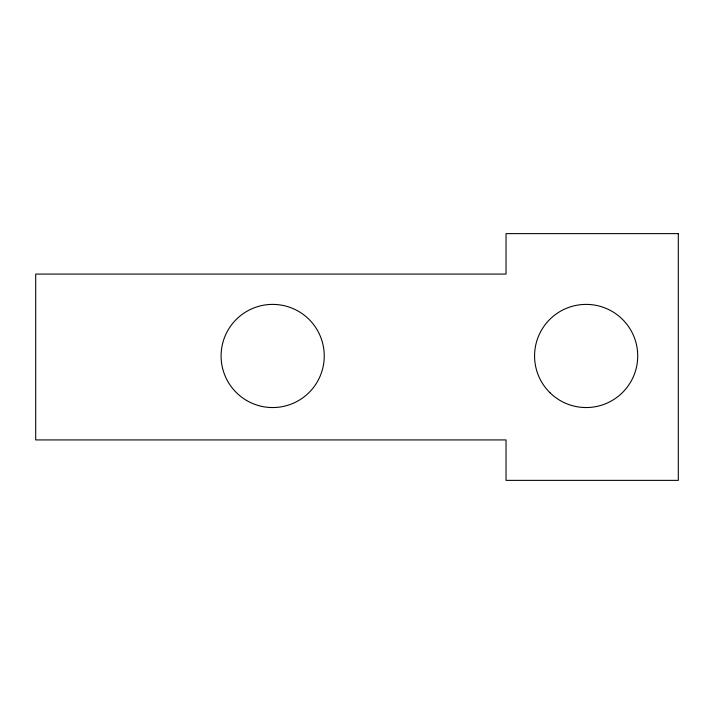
<?xml version="1.0" encoding="UTF-8"?>
<svg xmlns="http://www.w3.org/2000/svg" width="714" height="714" viewBox="0 0 714 714"><rect width="100%" height="100%" fill="white"/><g stroke="black" fill="none" stroke-linecap="round" stroke-linejoin="round"><path stroke-width="1.07" d="M678.3 233.63L506.039 233.63L506.039 274.078L35.7 274.078L35.7 439.922L506.039 439.922L506.039 480.37L678.3 480.37L678.3 233.63M550.092 392.843A51.569 51.569 0 0 0 636.112 368.754A51.569 51.569 0 0 0 572.244 306.306A51.569 51.569 0 0 0 550.092 392.843M246.607 400.474A51.569 51.569 0 0 0 324.245 356.295A51.569 51.569 0 0 0 247.169 311.143A51.569 51.569 0 0 0 246.607 400.474"/></g></svg>
